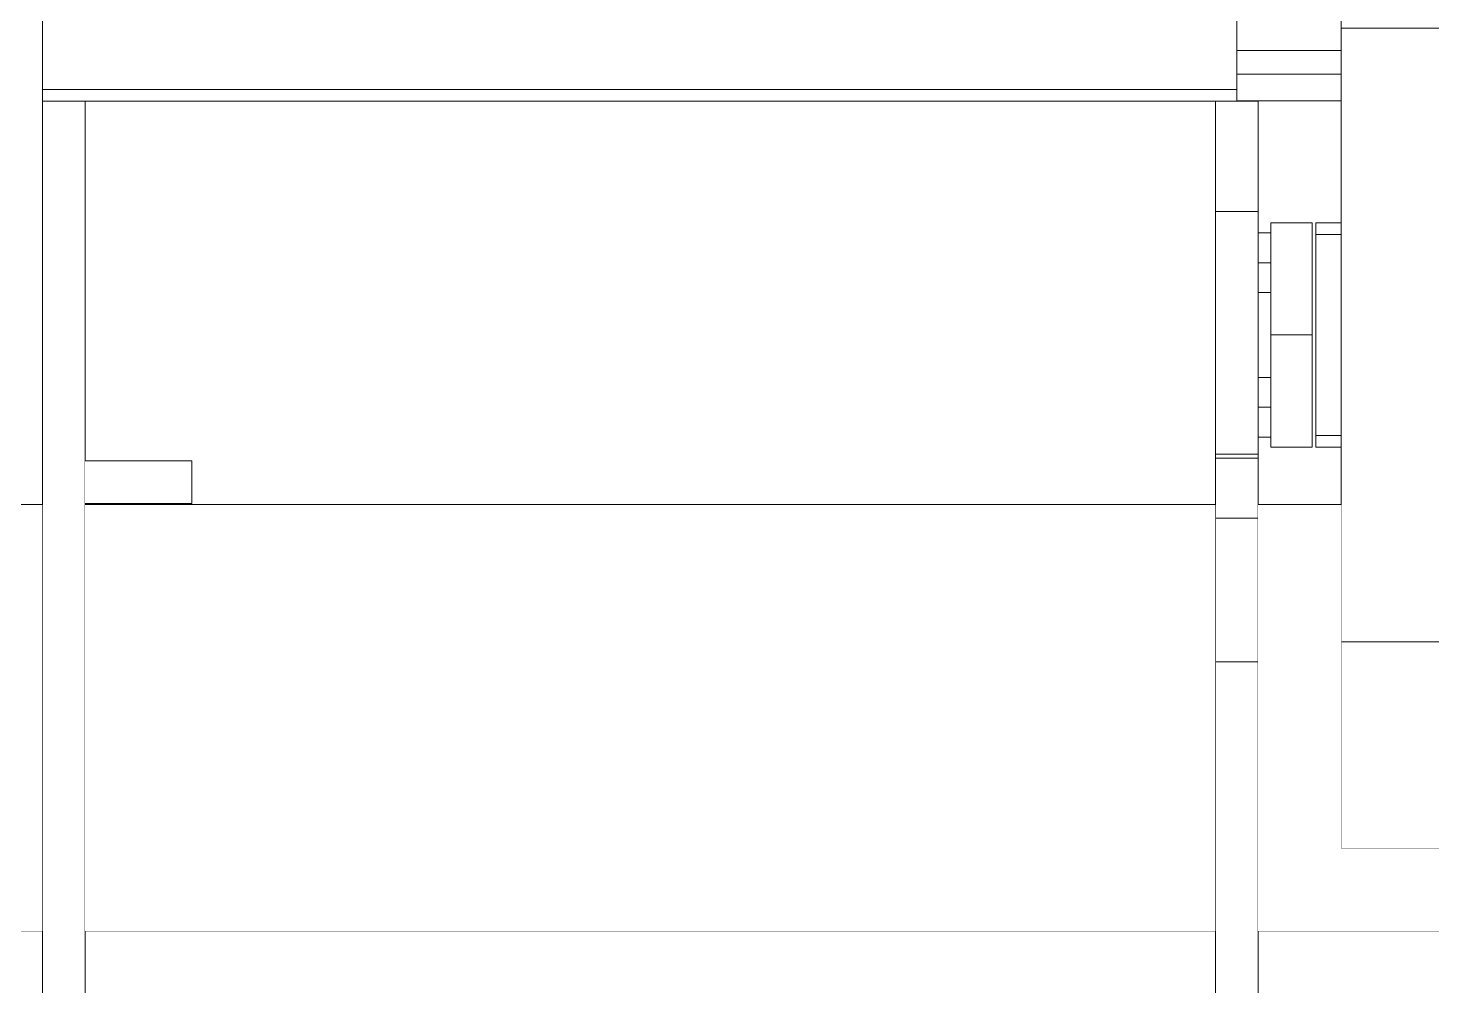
# Model space of a CAD drawing. Header units: millimetres. Extents: x -46169 to 237885, y -84465 to 18123.
# Drawn here: x 110306.4 to 110635.5, y -80728 to -80503.3 of the extents above; entities that cross this region are included whole.
import ezdxf

# ---------------------------------------------------------------- set-up
doc = ezdxf.new("R2010")
doc.units = ezdxf.units.MM
doc.header["$MEASUREMENT"] = 0
doc.linetypes.add('Wipeout_Contour', pattern=[1000, 0, -1000])
doc.layers.add('New_A-20-M_Floor_Slab', color=7, linetype='Continuous')
doc.layers.add('New_A-35-M_FFE_Fixed', color=7, linetype='Continuous')
for name, color, linetype, lineweight in [('New_A-20-M_Floor_Slab_Pen_No__87', 8, 'Continuous', 20), ('New_A-20-M_Floor_Slab_Pen_No__89', 8, 'Continuous', 20), ('New_A-35-M_FFE_Fixed_Pen_No__1', 7, 'Continuous', 13)]:
    doc.layers.add(name, color=color, linetype=linetype, lineweight=lineweight)

# ---------------------------------------------------------------- blocks, each defined once
blk = doc.blocks.new('Section Elem_4_2', base_point=(64459.15, -84332.61))
at = {"color": 254, "linetype": 'Wipeout_Contour', "lineweight": 0, "ltscale": 25429937.22512363}
blk.add_wipeout([(110238.31, -80783.86), (110303.02, -80783.86), (110303.02, -80952.86), (110238.31, -80952.86), (110238.31, -80953.11), (121390.86, -80953.11), (121390.86, -80952.86), (121326.16, -80952.86), (121326.16, -80783.86), (121390.86, -80783.86), (121390.86, -80715.11), (121319.73, -80715.11), (121319.73, -80952.36), (121284.73, -80952.36), (121284.73, -80942.36), (121309.73, -80942.36), (121309.73, -80715.11), (121044.73, -80715.11), (121044.73, -80952.36), (121009.73, -80952.36), (121009.73, -80942.36), (121034.73, -80942.36), (121034.73, -80715.11), (120494.73, -80715.11), (120494.73, -80942.36), (120520.23, -80942.36), (120520.23, -80952.36), (120459.23, -80952.36), (120459.23, -80942.36), (120484.73, -80942.36), (120484.73, -80715.11), (119944.73, -80715.11), (119944.73, -80942.36), (119969.73, -80942.36), (119969.73, -80952.36), (119909.73, -80952.36), (119909.73, -80942.36), (119934.73, -80942.36), (119934.73, -80715.11), (119394.73, -80715.11), (119394.73, -80942.36), (119420.23, -80942.36), (119420.23, -80952.36), (119359.23, -80952.36), (119359.23, -80942.36), (119384.73, -80942.36), (119384.73, -80715.11), (118844.73, -80715.11), (118844.73, -80942.36), (118869.73, -80942.36), (118869.73, -80952.36), (118809.73, -80952.36), (118809.73, -80942.36), (118834.73, -80942.36), (118834.73, -80715.11), (118294.73, -80715.11), (118294.73, -80942.36), (118320.23, -80942.36), (118320.23, -80952.36), (118259.23, -80952.36), (118259.23, -80942.36), (118284.73, -80942.36), (118284.73, -80715.11), (117744.73, -80715.11), (117744.73, -80942.36), (117769.73, -80942.36), (117769.73, -80952.36), (117709.73, -80952.36), (117709.73, -80942.36), (117734.73, -80942.36), (117734.73, -80715.11), (117194.73, -80715.11), (117194.73, -80942.36), (117220.23, -80942.36), (117220.23, -80952.36), (117159.73, -80952.36), (117159.73, -80942.36), (117184.73, -80942.36), (117184.73, -80715.11), (116644.73, -80715.11), (116644.73, -80942.36), (116670.23, -80942.36), (116670.23, -80952.36), (116609.23, -80952.36), (116609.23, -80942.36), (116634.73, -80942.36), (116634.73, -80715.11), (116094.73, -80715.11), (116094.73, -80942.36), (116119.73, -80942.36), (116119.73, -80952.36), (116059.73, -80952.36), (116059.73, -80942.36), (116084.73, -80942.36), (116084.73, -80715.11), (115544.73, -80715.11), (115544.73, -80942.36), (115570.23, -80942.36), (115570.23, -80952.36), (115509.23, -80952.36), (115509.23, -80942.36), (115534.73, -80942.36), (115534.73, -80715.11), (114994.73, -80715.11), (114994.73, -80942.36), (115019.73, -80942.36), (115019.73, -80952.36), (114959.73, -80952.36), (114959.73, -80942.36), (114984.73, -80942.36), (114984.73, -80715.11), (114444.73, -80715.11), (114444.73, -80942.36), (114470.23, -80942.36), (114470.23, -80952.36), (114409.23, -80952.36), (114409.23, -80942.36), (114434.73, -80942.36), (114434.73, -80715.11), (113894.73, -80715.11), (113894.73, -80942.36), (113919.73, -80942.36), (113919.73, -80952.36), (113859.73, -80952.36), (113859.73, -80942.36), (113884.73, -80942.36), (113884.73, -80715.11), (113344.73, -80715.11), (113344.73, -80942.36), (113370.23, -80942.36), (113370.23, -80952.36), (113309.73, -80952.36), (113309.73, -80942.36), (113334.73, -80942.36), (113334.73, -80715.11), (112794.73, -80715.11), (112794.73, -80942.36), (112820.23, -80942.36), (112820.23, -80952.36), (112759.73, -80952.36), (112759.73, -80942.36), (112784.73, -80942.36), (112784.73, -80715.11), (112244.73, -80715.11), (112244.73, -80942.36), (112270.23, -80942.36), (112270.23, -80952.36), (112209.73, -80952.36), (112209.73, -80942.36), (112234.73, -80942.36), (112234.73, -80715.11), (111694.73, -80715.11), (111694.73, -80942.36), (111720.23, -80942.36), (111720.23, -80952.36), (111659.73, -80952.36), (111659.73, -80942.36), (111684.73, -80942.36), (111684.73, -80715.11), (111144.73, -80715.11), (111144.73, -80942.36), (111170.23, -80942.36), (111170.23, -80952.36), (111109.23, -80952.36), (111109.23, -80942.36), (111134.73, -80942.36), (111134.73, -80715.11), (110594.73, -80715.11), (110594.73, -80942.36), (110619.73, -80942.36), (110619.73, -80952.36), (110584.73, -80952.36), (110584.73, -80715.11), (110319.73, -80715.11), (110319.73, -80942.36), (110344.73, -80942.36), (110344.73, -80952.36), (110309.73, -80952.36), (110309.73, -80715.11), (110238.31, -80715.11)], dxfattribs=at).dxf.layer = 'New_A-20-M_Floor_Slab'
at = {"layer": 'New_A-20-M_Floor_Slab_Pen_No__87', "linetype": 'Continuous'}
for p, q in [((110238.31, -80715.11), (110309.73, -80715.11)), ((110319.73, -80715.11), (110584.73, -80715.11)), ((110594.73, -80715.11), (111134.73, -80715.11))]:
    blk.add_line(p, q, dxfattribs=at)
blk = doc.blocks.new('Section Elem_7_2', base_point=(64459.15, -84332.61))
at = {"color": 254, "linetype": 'Wipeout_Contour', "lineweight": 0, "ltscale": 1090967.287108876}
blk.add_wipeout([(110309.73, -80282.61), (109986.44, -80282.61), (109986.44, -80445.86), (110051.14, -80445.86), (110051.14, -80614.86), (109986.44, -80614.86), (109986.44, -80615.11), (110309.73, -80615.11)], dxfattribs=at).dxf.layer = 'New_A-20-M_Floor_Slab'
at = {"color": 254, "linetype": 'Wipeout_Contour', "lineweight": 0, "ltscale": 1093430.45838673}
blk.add_wipeout([(110319.73, -80604.86), (110344.73, -80604.86), (110344.73, -80614.86), (110319.73, -80614.86), (110319.73, -80615.11), (110584.73, -80615.11), (110584.73, -80520.48), (110319.73, -80520.48)], dxfattribs=at).dxf.layer = 'New_A-20-M_Floor_Slab'
at = {"color": 254, "linetype": 'Wipeout_Contour', "lineweight": 0, "ltscale": 547341.372537}
blk.add_wipeout([(110594.73, -80585.29), (110597.73, -80585.29), (110597.73, -80565.38), (110594.73, -80565.38)], dxfattribs=at).dxf.layer = 'New_A-20-M_Floor_Slab'
at = {"color": 254, "linetype": 'Wipeout_Contour', "lineweight": 0, "ltscale": 2189444.485897732}
blk.add_wipeout([(110597.73, -80599.29), (110594.73, -80599.29), (110594.73, -80615.11), (110614.23, -80615.11), (110614.23, -80601.62), (110608.23, -80601.62), (110608.23, -80549.04), (110614.23, -80549.04), (110614.23, -80520.4), (110594.73, -80520.4), (110594.73, -80551.38), (110597.73, -80551.38), (110597.73, -80549.01), (110607.42, -80549.01), (110607.42, -80601.65), (110597.73, -80601.65)], dxfattribs=at).dxf.layer = 'New_A-20-M_Floor_Slab'
blk = doc.blocks.new('Section Elem_13_2', base_point=(64459.15, -84332.61))
at = {"color": 254, "linetype": 'Wipeout_Contour', "lineweight": 0, "ltscale": 821878.158279}
blk.add_wipeout([(110614.23, -80346.96), (110614.23, -80503.33), (110644.23, -80503.33), (111085.23, -80503.33), (111115.23, -80503.33), (111115.23, -80346.96)], dxfattribs=at).dxf.layer = 'New_A-35-M_FFE_Fixed'
at = {"color": 254, "linetype": 'Wipeout_Contour', "lineweight": 0, "ltscale": 546732.34838}
blk.add_wipeout([(110319.73, -80520.48), (110309.73, -80520.48), (110309.73, -80884.65), (110319.73, -80884.65)], dxfattribs=at).dxf.layer = 'New_A-35-M_FFE_Fixed'
at = {"color": 254, "linetype": 'Wipeout_Contour', "lineweight": 0, "ltscale": 547197.332429}
blk.add_wipeout([(110594.73, -80525.7), (110594.73, -80520.48), (110584.73, -80520.48), (110584.73, -80525.7)], dxfattribs=at).dxf.layer = 'New_A-35-M_FFE_Fixed'
at = {"color": 254, "linetype": 'Wipeout_Contour', "lineweight": 0, "ltscale": 547262.699236}
blk.add_wipeout([(110584.73, -80548.19), (110584.73, -80553.51), (110594.73, -80553.51), (110594.73, -80548.19)], dxfattribs=at).dxf.layer = 'New_A-35-M_FFE_Fixed'
at = {"color": 254, "linetype": 'Wipeout_Contour', "lineweight": 0, "ltscale": 547331.714665}
blk.add_wipeout([(110608.23, -80549.56), (110608.23, -80551.72), (110614.23, -80551.72), (110614.23, -80549.56)], dxfattribs=at).dxf.layer = 'New_A-35-M_FFE_Fixed'
at = {"color": 254, "linetype": 'Wipeout_Contour', "lineweight": 0, "ltscale": 547451.180868}
blk.add_wipeout([(110614.23, -80601.11), (110608.23, -80601.11), (110608.23, -80601.62), (110614.23, -80601.62)], dxfattribs=at).dxf.layer = 'New_A-35-M_FFE_Fixed'
at = {"color": 254, "linetype": 'Wipeout_Contour', "lineweight": 0, "ltscale": 547387.369242}
blk.add_wipeout([(110594.73, -80603.32), (110584.73, -80603.32), (110584.73, -80604.23), (110594.73, -80604.23)], dxfattribs=at).dxf.layer = 'New_A-35-M_FFE_Fixed'
at = {"color": 254, "linetype": 'Wipeout_Contour', "lineweight": 0, "ltscale": 547395.018728}
blk.add_wipeout([(110594.73, -80607.94), (110594.73, -80606.1), (110584.73, -80606.1), (110584.73, -80607.94)], dxfattribs=at).dxf.layer = 'New_A-35-M_FFE_Fixed'
at = {"color": 254, "linetype": 'Wipeout_Contour', "lineweight": 0, "ltscale": 547407.662135}
blk.add_wipeout([(110594.73, -80611.52), (110584.73, -80611.52), (110584.73, -80613.26), (110594.73, -80613.26)], dxfattribs=at).dxf.layer = 'New_A-35-M_FFE_Fixed'
at = {"color": 254, "linetype": 'Wipeout_Contour', "lineweight": 0, "ltscale": 547419.596456}
blk.add_wipeout([(110584.73, -80616.64), (110584.73, -80618.27), (110594.73, -80618.27), (110594.73, -80616.64)], dxfattribs=at).dxf.layer = 'New_A-35-M_FFE_Fixed'
at = {"color": 254, "linetype": 'Wipeout_Contour', "lineweight": 0, "ltscale": 547480.694216}
blk.add_wipeout([(110594.73, -80646.23), (110594.73, -80640.54), (110584.73, -80640.54), (110584.73, -80646.23)], dxfattribs=at).dxf.layer = 'New_A-35-M_FFE_Fixed'
at = {"color": 254, "linetype": 'Wipeout_Contour', "lineweight": 0, "ltscale": 822625.662918}
blk.add_wipeout([(110614.23, -80647.33), (110614.23, -80695.83), (111115.23, -80695.83), (111115.23, -80647.33), (111085.23, -80647.33), (110644.23, -80647.33)], dxfattribs=at).dxf.layer = 'New_A-35-M_FFE_Fixed'
at = {"color": 254, "linetype": 'Wipeout_Contour', "lineweight": 0, "ltscale": 547775.403404}
blk.add_wipeout([(110584.73, -80884.65), (110594.73, -80884.65), (110594.73, -80651.97), (110584.73, -80651.97)], dxfattribs=at).dxf.layer = 'New_A-35-M_FFE_Fixed'
at = {"layer": 'New_A-35-M_FFE_Fixed_Pen_No__1', "linetype": 'Continuous'}
for p, q in [((110309.73, -80651.97), (110309.73, -80884.65)), ((110319.73, -80651.97), (110319.73, -80884.65)), ((111115.23, -80695.83), (110614.23, -80695.83))]:
    blk.add_line(p, q, dxfattribs=at)
at = {"color": 254, "linetype": 'Wipeout_Contour', "lineweight": 0, "ltscale": 547199.174576}
blk.add_wipeout([(110589.73, -80520.4), (110589.73, -80520.48), (110594.73, -80520.48), (110594.73, -80520.4)], dxfattribs=at).dxf.layer = 'New_A-35-M_FFE_Fixed'
at = {"color": 254, "linetype": 'Wipeout_Contour', "lineweight": 0, "ltscale": 547209.280232}
blk.add_wipeout([(110594.73, -80525.7), (110584.73, -80525.7), (110584.73, -80530.63), (110594.73, -80530.63)], dxfattribs=at).dxf.layer = 'New_A-35-M_FFE_Fixed'
at = {"color": 254, "linetype": 'Wipeout_Contour', "lineweight": 0, "ltscale": 547328.56631}
blk.add_wipeout([(110614.23, -80549.04), (110608.23, -80549.04), (110608.23, -80549.56), (110614.23, -80549.56)], dxfattribs=at).dxf.layer = 'New_A-35-M_FFE_Fixed'
at = {"color": 254, "linetype": 'Wipeout_Contour', "lineweight": 0, "ltscale": 547278.534599}
blk.add_wipeout([(110594.73, -80561.63), (110594.73, -80553.51), (110584.73, -80553.51), (110584.73, -80561.63)], dxfattribs=at).dxf.layer = 'New_A-35-M_FFE_Fixed'
at = {"color": 254, "linetype": 'Wipeout_Contour', "lineweight": 0, "ltscale": 547381.044}
blk.add_wipeout([(110594.73, -80598.86), (110584.73, -80598.86), (110584.73, -80603.32), (110594.73, -80603.32)], dxfattribs=at).dxf.layer = 'New_A-35-M_FFE_Fixed'
at = {"color": 254, "linetype": 'Wipeout_Contour', "lineweight": 0, "ltscale": 547448.031248}
blk.add_wipeout([(110608.23, -80598.94), (110608.23, -80601.11), (110614.23, -80601.11), (110614.23, -80598.94)], dxfattribs=at).dxf.layer = 'New_A-35-M_FFE_Fixed'
at = {"color": 254, "linetype": 'Wipeout_Contour', "lineweight": 0, "ltscale": 547403.526388}
blk.add_wipeout([(110584.73, -80611.52), (110594.73, -80611.52), (110594.73, -80609.75), (110584.73, -80609.75)], dxfattribs=at).dxf.layer = 'New_A-35-M_FFE_Fixed'
at = {"color": 254, "linetype": 'Wipeout_Contour', "lineweight": 0, "ltscale": 547415.697217}
blk.add_wipeout([(110594.73, -80616.64), (110594.73, -80614.96), (110584.73, -80614.96), (110584.73, -80616.64)], dxfattribs=at).dxf.layer = 'New_A-35-M_FFE_Fixed'
at = {"color": 254, "linetype": 'Wipeout_Contour', "lineweight": 0, "ltscale": 547428.152988}
blk.add_wipeout([(110584.73, -80622.37), (110594.73, -80622.37), (110594.73, -80619.81), (110584.73, -80619.81)], dxfattribs=at).dxf.layer = 'New_A-35-M_FFE_Fixed'
at = {"color": 254, "linetype": 'Wipeout_Contour', "lineweight": 0, "ltscale": 547467.607343}
blk.add_wipeout([(110594.73, -80640.54), (110594.73, -80635.12), (110584.73, -80635.12), (110584.73, -80640.54)], dxfattribs=at).dxf.layer = 'New_A-35-M_FFE_Fixed'
at = {"color": 254, "linetype": 'Wipeout_Contour', "lineweight": 0, "ltscale": 547494.166309}
blk.add_wipeout([(110594.73, -80651.97), (110594.73, -80646.23), (110584.73, -80646.23), (110584.73, -80651.97)], dxfattribs=at).dxf.layer = 'New_A-35-M_FFE_Fixed'
at = {"layer": 'New_A-35-M_FFE_Fixed_Pen_No__1', "linetype": 'Continuous'}
for p, q in [((110584.73, -80646.23), (110584.73, -80640.54)), ((110594.73, -80646.23), (110594.73, -80640.54)), ((110584.73, -80651.97), (110584.73, -80646.23)), ((110594.73, -80651.97), (110594.73, -80646.23)), ((110594.73, -80651.97), (110584.73, -80651.97)), ((110584.73, -80884.65), (110584.73, -80651.97)), ((110594.73, -80884.65), (110594.73, -80651.97))]:
    blk.add_line(p, q, dxfattribs=at)
at = {"color": 254, "linetype": 'Wipeout_Contour', "lineweight": 0, "ltscale": 547220.337945}
blk.add_wipeout([(110594.73, -80535.1), (110594.73, -80530.63), (110584.73, -80530.63), (110584.73, -80535.1)], dxfattribs=at).dxf.layer = 'New_A-35-M_FFE_Fixed'
at = {"color": 254, "linetype": 'Wipeout_Contour', "lineweight": 0, "ltscale": 547389.872603}
blk.add_wipeout([(110608.23, -80551.72), (110608.23, -80598.94), (110614.23, -80598.94), (110614.23, -80551.72)], dxfattribs=at).dxf.layer = 'New_A-35-M_FFE_Fixed'
at = {"color": 254, "linetype": 'Wipeout_Contour', "lineweight": 0, "ltscale": 547299.72177}
blk.add_wipeout([(110594.73, -80571.51), (110594.73, -80561.63), (110584.73, -80561.63), (110584.73, -80571.51)], dxfattribs=at).dxf.layer = 'New_A-35-M_FFE_Fixed'
at = {"color": 254, "linetype": 'Wipeout_Contour', "lineweight": 0, "ltscale": 547366.991559}
blk.add_wipeout([(110584.73, -80598.86), (110594.73, -80598.86), (110594.73, -80591.39), (110584.73, -80591.39)], dxfattribs=at).dxf.layer = 'New_A-35-M_FFE_Fixed'
at = {"color": 254, "linetype": 'Wipeout_Contour', "lineweight": 0, "ltscale": 547390.646919}
blk.add_wipeout([(110594.73, -80604.23), (110584.73, -80604.23), (110584.73, -80606.1), (110594.73, -80606.1)], dxfattribs=at).dxf.layer = 'New_A-35-M_FFE_Fixed'
at = {"color": 254, "linetype": 'Wipeout_Contour', "lineweight": 0, "ltscale": 547399.311902}
blk.add_wipeout([(110594.73, -80607.94), (110584.73, -80607.94), (110584.73, -80609.75), (110594.73, -80609.75)], dxfattribs=at).dxf.layer = 'New_A-35-M_FFE_Fixed'
at = {"color": 254, "linetype": 'Wipeout_Contour', "lineweight": 0, "ltscale": 547411.719094}
blk.add_wipeout([(110584.73, -80614.96), (110594.73, -80614.96), (110594.73, -80613.26), (110584.73, -80613.26)], dxfattribs=at).dxf.layer = 'New_A-35-M_FFE_Fixed'
at = {"color": 254, "linetype": 'Wipeout_Contour', "lineweight": 0, "ltscale": 547423.330895}
blk.add_wipeout([(110584.73, -80619.81), (110594.73, -80619.81), (110594.73, -80618.27), (110584.73, -80618.27)], dxfattribs=at).dxf.layer = 'New_A-35-M_FFE_Fixed'
at = {"color": 254, "linetype": 'Wipeout_Contour', "lineweight": 0, "ltscale": 547455.386497}
blk.add_wipeout([(110584.73, -80635.12), (110594.73, -80635.12), (110594.73, -80630.17), (110584.73, -80630.17)], dxfattribs=at).dxf.layer = 'New_A-35-M_FFE_Fixed'
at = {"layer": 'New_A-35-M_FFE_Fixed_Pen_No__1', "linetype": 'Continuous'}
for p, q in [((110584.73, -80530.63), (110584.73, -80525.7)), ((110594.73, -80530.63), (110594.73, -80525.7)), ((110584.73, -80561.63), (110584.73, -80553.51)), ((110584.73, -80603.32), (110584.73, -80598.86)), ((110594.73, -80603.32), (110584.73, -80603.32)), ((110584.73, -80604.23), (110584.73, -80603.32)), ((110594.73, -80604.23), (110584.73, -80604.23)), ((110584.73, -80606.1), (110584.73, -80604.23)), ((110584.73, -80607.94), (110584.73, -80606.1)), ((110594.73, -80604.23), (110594.73, -80603.32)), ((110594.73, -80606.1), (110594.73, -80604.23)), ((110594.73, -80607.94), (110594.73, -80606.1)), ((110584.73, -80609.75), (110584.73, -80607.94)), ((110594.73, -80609.75), (110594.73, -80607.94)), ((110584.73, -80611.52), (110584.73, -80609.75)), ((110584.73, -80613.26), (110584.73, -80611.52)), ((110594.73, -80611.52), (110594.73, -80609.75)), ((110594.73, -80613.26), (110594.73, -80611.52)), ((110584.73, -80614.96), (110584.73, -80613.26)), ((110584.73, -80616.64), (110584.73, -80614.96)), ((110594.73, -80614.96), (110594.73, -80613.26)), ((110594.73, -80616.64), (110594.73, -80614.96)), ((110584.73, -80618.27), (110584.73, -80616.64)), ((110594.73, -80618.27), (110584.73, -80618.27)), ((110584.73, -80619.81), (110584.73, -80618.27)), ((110594.73, -80618.27), (110594.73, -80616.64)), ((110594.73, -80619.81), (110594.73, -80618.27)), ((110584.73, -80640.54), (110584.73, -80635.12)), ((110594.73, -80640.54), (110594.73, -80635.12))]:
    blk.add_line(p, q, dxfattribs=at)
at = {"color": 254, "linetype": 'Wipeout_Contour', "lineweight": 0, "ltscale": 547448.116179}
blk.add_wipeout([(110614.23, -80503.33), (110614.23, -80647.33), (110644.23, -80647.33), (110644.23, -80503.33)], dxfattribs=at).dxf.layer = 'New_A-35-M_FFE_Fixed'
at = {"color": 254, "linetype": 'Wipeout_Contour', "lineweight": 0, "ltscale": 547230.152045}
blk.add_wipeout([(110594.73, -80535.1), (110584.73, -80535.1), (110584.73, -80538.96), (110594.73, -80538.96)], dxfattribs=at).dxf.layer = 'New_A-35-M_FFE_Fixed'
at = {"color": 254, "linetype": 'Wipeout_Contour', "lineweight": 0, "ltscale": 547302.254426}
blk.add_wipeout([(110597.73, -80551.02), (110607.42, -80551.02), (110607.42, -80549.01), (110597.73, -80549.01)], dxfattribs=at).dxf.layer = 'New_A-35-M_FFE_Fixed'
at = {"color": 254, "linetype": 'Wipeout_Contour', "lineweight": 0, "ltscale": 547350.018853}
blk.add_wipeout([(110597.73, -80565.26), (110597.73, -80575.33), (110607.42, -80575.33), (110607.42, -80565.26)], dxfattribs=at).dxf.layer = 'New_A-35-M_FFE_Fixed'
at = {"color": 254, "linetype": 'Wipeout_Contour', "lineweight": 0, "ltscale": 547323.550783}
blk.add_wipeout([(110594.73, -80581.87), (110594.73, -80571.51), (110584.73, -80571.51), (110584.73, -80581.87)], dxfattribs=at).dxf.layer = 'New_A-35-M_FFE_Fixed'
at = {"color": 254, "linetype": 'Wipeout_Contour', "lineweight": 0, "ltscale": 547421.517403}
blk.add_wipeout([(110607.42, -80599.65), (110597.73, -80599.65), (110597.73, -80601.65), (110607.42, -80601.65)], dxfattribs=at).dxf.layer = 'New_A-35-M_FFE_Fixed'
at = {"color": 254, "linetype": 'Wipeout_Contour', "lineweight": 0, "ltscale": 547444.48061}
blk.add_wipeout([(110594.73, -80630.17), (110594.73, -80625.86), (110584.73, -80625.86), (110584.73, -80630.17)], dxfattribs=at).dxf.layer = 'New_A-35-M_FFE_Fixed'
at = {"layer": 'New_A-35-M_FFE_Fixed_Pen_No__1', "linetype": 'Continuous'}
for p, q in [((110584.73, -80535.1), (110584.73, -80530.63)), ((110594.73, -80535.1), (110594.73, -80530.63)), ((110607.42, -80549.01), (110597.73, -80549.01)), ((110614.23, -80549.04), (110608.23, -80549.04)), ((110584.73, -80571.51), (110584.73, -80561.63)), ((110607.42, -80601.65), (110597.73, -80601.65)), ((110614.23, -80601.62), (110608.23, -80601.62)), ((110584.73, -80635.12), (110584.73, -80630.17)), ((110594.73, -80635.12), (110594.73, -80630.17)), ((110644.23, -80647.33), (110614.23, -80647.33)), ((110614.23, -80695.83), (110614.23, -80647.33))]:
    blk.add_line(p, q, dxfattribs=at)
at = {"color": 254, "linetype": 'Wipeout_Contour', "lineweight": 0, "ltscale": 547194.640738}
blk.add_wipeout([(110589.73, -80508.61), (110614.23, -80508.61), (110614.23, -80501.63), (110589.73, -80501.63)], dxfattribs=at).dxf.layer = 'New_A-35-M_FFE_Fixed'
at = {"color": 254, "linetype": 'Wipeout_Contour', "lineweight": 0, "ltscale": 547208.467414}
blk.add_wipeout([(110589.73, -80511.45), (110614.23, -80511.45), (110614.23, -80510.54), (110589.73, -80510.54)], dxfattribs=at).dxf.layer = 'New_A-35-M_FFE_Fixed'
at = {"color": 254, "linetype": 'Wipeout_Contour', "lineweight": 0, "ltscale": 547223.288481}
blk.add_wipeout([(110589.73, -80520.4), (110614.23, -80520.4), (110614.23, -80514.18), (110589.73, -80514.18)], dxfattribs=at).dxf.layer = 'New_A-35-M_FFE_Fixed'
at = {"color": 254, "linetype": 'Wipeout_Contour', "lineweight": 0, "ltscale": 547238.408736}
blk.add_wipeout([(110584.73, -80538.96), (110584.73, -80542.11), (110594.73, -80542.11), (110594.73, -80538.96)], dxfattribs=at).dxf.layer = 'New_A-35-M_FFE_Fixed'
at = {"color": 254, "linetype": 'Wipeout_Contour', "lineweight": 0, "ltscale": 547311.331137}
blk.add_wipeout([(110597.73, -80551.02), (110597.73, -80556.72), (110607.42, -80556.72), (110607.42, -80551.02)], dxfattribs=at).dxf.layer = 'New_A-35-M_FFE_Fixed'
at = {"color": 254, "linetype": 'Wipeout_Contour', "lineweight": 0, "ltscale": 547346.973105}
blk.add_wipeout([(110584.73, -80591.39), (110594.73, -80591.39), (110594.73, -80581.87), (110584.73, -80581.87)], dxfattribs=at).dxf.layer = 'New_A-35-M_FFE_Fixed'
at = {"color": 254, "linetype": 'Wipeout_Contour', "lineweight": 0, "ltscale": 547412.437408}
blk.add_wipeout([(110607.42, -80593.94), (110597.73, -80593.94), (110597.73, -80599.65), (110607.42, -80599.65)], dxfattribs=at).dxf.layer = 'New_A-35-M_FFE_Fixed'
at = {"color": 254, "linetype": 'Wipeout_Contour', "lineweight": 0, "ltscale": 547435.290262}
blk.add_wipeout([(110584.73, -80625.86), (110594.73, -80625.86), (110594.73, -80622.37), (110584.73, -80622.37)], dxfattribs=at).dxf.layer = 'New_A-35-M_FFE_Fixed'
at = {"layer": 'New_A-35-M_FFE_Fixed_Pen_No__1', "linetype": 'Continuous'}
for p, q in [((110614.23, -80503.33), (110614.23, -80346.96)), ((110644.23, -80503.33), (110614.23, -80503.33)), ((110594.73, -80520.48), (110594.73, -80520.4)), ((110594.73, -80525.7), (110594.73, -80520.48)), ((110584.73, -80538.96), (110584.73, -80535.1)), ((110594.73, -80538.96), (110594.73, -80535.1)), ((110607.42, -80551.02), (110607.42, -80549.01)), ((110608.23, -80549.56), (110608.23, -80549.04)), ((110608.23, -80551.72), (110608.23, -80549.56)), ((110614.23, -80551.72), (110608.23, -80551.72)), ((110584.73, -80581.87), (110584.73, -80571.51)), ((110594.73, -80581.87), (110594.73, -80571.51)), ((110584.73, -80591.39), (110584.73, -80581.87)), ((110584.73, -80598.86), (110584.73, -80591.39)), ((110607.42, -80601.65), (110607.42, -80599.65)), ((110608.23, -80601.11), (110608.23, -80598.94)), ((110614.23, -80598.94), (110608.23, -80598.94)), ((110608.23, -80601.62), (110608.23, -80601.11)), ((110584.73, -80622.37), (110584.73, -80619.81)), ((110584.73, -80625.86), (110584.73, -80622.37)), ((110594.73, -80622.37), (110594.73, -80619.81)), ((110594.73, -80625.86), (110594.73, -80622.37)), ((110584.73, -80630.17), (110584.73, -80625.86)), ((110594.73, -80630.17), (110594.73, -80625.86))]:
    blk.add_line(p, q, dxfattribs=at)
at = {"color": 254, "linetype": 'Wipeout_Contour', "lineweight": 0, "ltscale": 547204.006336}
blk.add_wipeout([(110589.73, -80509.58), (110614.23, -80509.58), (110614.23, -80508.61), (110589.73, -80508.61)], dxfattribs=at).dxf.layer = 'New_A-35-M_FFE_Fixed'
at = {"color": 254, "linetype": 'Wipeout_Contour', "lineweight": 0, "ltscale": 547215.697456}
blk.add_wipeout([(110589.73, -80514.18), (110614.23, -80514.18), (110614.23, -80513.95), (110589.73, -80513.95)], dxfattribs=at).dxf.layer = 'New_A-35-M_FFE_Fixed'
at = {"color": 254, "linetype": 'Wipeout_Contour', "lineweight": 0, "ltscale": 546735.44168}
blk.add_wipeout([(110309.73, -80520.48), (110589.73, -80520.48), (110589.73, -80517.74), (110309.73, -80517.74)], dxfattribs=at).dxf.layer = 'New_A-35-M_FFE_Fixed'
at = {"color": 254, "linetype": 'Wipeout_Contour', "lineweight": 0, "ltscale": 547244.843995}
blk.add_wipeout([(110594.73, -80544.43), (110594.73, -80542.11), (110584.73, -80542.11), (110584.73, -80544.43)], dxfattribs=at).dxf.layer = 'New_A-35-M_FFE_Fixed'
at = {"color": 254, "linetype": 'Wipeout_Contour', "lineweight": 0, "ltscale": 547285.579124}
blk.add_wipeout([(110594.73, -80551.38), (110594.73, -80551.91), (110597.73, -80551.91), (110597.73, -80551.38)], dxfattribs=at).dxf.layer = 'New_A-35-M_FFE_Fixed'
at = {"color": 254, "linetype": 'Wipeout_Contour', "lineweight": 0, "ltscale": 547328.103418}
blk.add_wipeout([(110597.73, -80556.72), (110597.73, -80565.26), (110607.42, -80565.26), (110607.42, -80556.72)], dxfattribs=at).dxf.layer = 'New_A-35-M_FFE_Fixed'
at = {"color": 254, "linetype": 'Wipeout_Contour', "lineweight": 0, "ltscale": 547395.660468}
blk.add_wipeout([(110597.73, -80585.4), (110597.73, -80593.94), (110607.42, -80593.94), (110607.42, -80585.4)], dxfattribs=at).dxf.layer = 'New_A-35-M_FFE_Fixed'
at = {"color": 254, "linetype": 'Wipeout_Contour', "lineweight": 0, "ltscale": 547397.174275}
blk.add_wipeout([(110594.73, -80598.75), (110594.73, -80599.29), (110597.73, -80599.29), (110597.73, -80598.75)], dxfattribs=at).dxf.layer = 'New_A-35-M_FFE_Fixed'
at = {"layer": 'New_A-35-M_FFE_Fixed_Pen_No__1', "linetype": 'Continuous'}
for p, q in [((110309.73, -80520.48), (110309.73, -80651.97)), ((110584.73, -80520.48), (110309.73, -80520.48)), ((110319.73, -80651.97), (110319.73, -80520.48)), ((110594.73, -80520.48), (110584.73, -80520.48)), ((110584.73, -80525.7), (110584.73, -80520.48)), ((110589.73, -80520.48), (110589.73, -80520.4)), ((110614.23, -80520.4), (110589.73, -80520.4)), ((110584.73, -80542.11), (110584.73, -80538.96)), ((110594.73, -80542.11), (110594.73, -80538.96)), ((110607.42, -80556.72), (110607.42, -80551.02)), ((110607.42, -80565.26), (110607.42, -80556.72)), ((110607.42, -80599.65), (110607.42, -80593.94))]:
    blk.add_line(p, q, dxfattribs=at)
at = {"color": 254, "linetype": 'Wipeout_Contour', "lineweight": 0, "ltscale": 547213.80988}
blk.add_wipeout([(110589.73, -80513.55), (110614.23, -80513.55), (110614.23, -80512.98), (110589.73, -80512.98)], dxfattribs=at).dxf.layer = 'New_A-35-M_FFE_Fixed'
at = {"color": 254, "linetype": 'Wipeout_Contour', "lineweight": 0, "ltscale": 547249.252027}
blk.add_wipeout([(110594.73, -80545.85), (110594.73, -80544.43), (110584.73, -80544.43), (110584.73, -80545.85)], dxfattribs=at).dxf.layer = 'New_A-35-M_FFE_Fixed'
at = {"color": 254, "linetype": 'Wipeout_Contour', "lineweight": 0, "ltscale": 547287.993256}
blk.add_wipeout([(110594.73, -80551.91), (110594.73, -80553.43), (110597.73, -80553.43), (110597.73, -80551.91)], dxfattribs=at).dxf.layer = 'New_A-35-M_FFE_Fixed'
at = {"color": 254, "linetype": 'Wipeout_Contour', "lineweight": 0, "ltscale": 547304.591154}
blk.add_wipeout([(110594.73, -80561.05), (110597.73, -80561.05), (110597.73, -80558.38), (110594.73, -80558.38)], dxfattribs=at).dxf.layer = 'New_A-35-M_FFE_Fixed'
at = {"color": 254, "linetype": 'Wipeout_Contour', "lineweight": 0, "ltscale": 684147.681407}
blk.add_wipeout([(110594.73, -80565.38), (110597.73, -80565.38), (110597.73, -80565.26), (110597.73, -80564.84), (110594.73, -80564.84)], dxfattribs=at).dxf.layer = 'New_A-35-M_FFE_Fixed'
at = {"color": 254, "linetype": 'Wipeout_Contour', "lineweight": 0, "ltscale": 547373.741735}
blk.add_wipeout([(110597.73, -80575.33), (110597.73, -80585.4), (110607.42, -80585.4), (110607.42, -80575.33)], dxfattribs=at).dxf.layer = 'New_A-35-M_FFE_Fixed'
at = {"color": 254, "linetype": 'Wipeout_Contour', "lineweight": 0, "ltscale": 684231.646899}
blk.add_wipeout([(110597.73, -80592.29), (110594.73, -80592.29), (110594.73, -80594.97), (110597.73, -80594.97), (110597.73, -80593.94)], dxfattribs=at).dxf.layer = 'New_A-35-M_FFE_Fixed'
at = {"color": 254, "linetype": 'Wipeout_Contour', "lineweight": 0, "ltscale": 684243.992349}
blk.add_wipeout([(110594.73, -80597.24), (110594.73, -80598.75), (110597.73, -80598.75), (110597.73, -80597.72), (110597.73, -80597.24)], dxfattribs=at).dxf.layer = 'New_A-35-M_FFE_Fixed'
at = {"layer": 'New_A-35-M_FFE_Fixed_Pen_No__1', "linetype": 'Continuous'}
for p, q in [((110597.73, -80551.02), (110597.73, -80549.01)), ((110597.73, -80551.38), (110594.73, -80551.38)), ((110608.23, -80598.94), (110608.23, -80551.72)), ((110607.42, -80575.33), (110607.42, -80565.26)), ((110607.42, -80575.33), (110597.73, -80575.33)), ((110607.42, -80585.4), (110607.42, -80575.33)), ((110607.42, -80593.94), (110607.42, -80585.4)), ((110597.73, -80599.29), (110594.73, -80599.29)), ((110597.73, -80601.65), (110597.73, -80599.65))]:
    blk.add_line(p, q, dxfattribs=at)
at = {"color": 254, "linetype": 'Wipeout_Contour', "lineweight": 0, "ltscale": 547212.307723}
blk.add_wipeout([(110589.73, -80512.98), (110614.23, -80512.98), (110614.23, -80512.27), (110589.73, -80512.27)], dxfattribs=at).dxf.layer = 'New_A-35-M_FFE_Fixed'
at = {"color": 254, "linetype": 'Wipeout_Contour', "lineweight": 0, "ltscale": 547251.491859}
blk.add_wipeout([(110594.73, -80545.85), (110584.73, -80545.85), (110584.73, -80546.33), (110594.73, -80546.33)], dxfattribs=at).dxf.layer = 'New_A-35-M_FFE_Fixed'
at = {"color": 254, "linetype": 'Wipeout_Contour', "lineweight": 0, "ltscale": 547292.454038}
blk.add_wipeout([(110594.73, -80555.7), (110597.73, -80555.7), (110597.73, -80553.43), (110594.73, -80553.43)], dxfattribs=at).dxf.layer = 'New_A-35-M_FFE_Fixed'
at = {"color": 254, "linetype": 'Wipeout_Contour', "lineweight": 0, "ltscale": 547314.88088}
blk.add_wipeout([(110594.73, -80563.33), (110594.73, -80564.84), (110597.73, -80564.84), (110597.73, -80563.33)], dxfattribs=at).dxf.layer = 'New_A-35-M_FFE_Fixed'
at = {"color": 254, "linetype": 'Wipeout_Contour', "lineweight": 0, "ltscale": 684207.36587}
blk.add_wipeout([(110597.73, -80585.29), (110594.73, -80585.29), (110594.73, -80585.82), (110597.73, -80585.82), (110597.73, -80585.4)], dxfattribs=at).dxf.layer = 'New_A-35-M_FFE_Fixed'
at = {"color": 254, "linetype": 'Wipeout_Contour', "lineweight": 0, "ltscale": 547390.296918}
blk.add_wipeout([(110594.73, -80594.97), (110594.73, -80597.24), (110597.73, -80597.24), (110597.73, -80594.97)], dxfattribs=at).dxf.layer = 'New_A-35-M_FFE_Fixed'
at = {"layer": 'New_A-35-M_FFE_Fixed_Pen_No__1', "linetype": 'Continuous'}
for p, q in [((110584.73, -80544.43), (110584.73, -80542.11)), ((110594.73, -80544.43), (110594.73, -80542.11)), ((110597.73, -80565.38), (110594.73, -80565.38)), ((110597.73, -80575.33), (110597.73, -80565.26)), ((110597.73, -80599.65), (110597.73, -80593.94)), ((110594.73, -80603.32), (110594.73, -80598.86))]:
    blk.add_line(p, q, dxfattribs=at)
at = {"color": 254, "linetype": 'Wipeout_Contour', "lineweight": 0, "ltscale": 547210.504258}
blk.add_wipeout([(110589.73, -80512.27), (110614.23, -80512.27), (110614.23, -80511.45), (110589.73, -80511.45)], dxfattribs=at).dxf.layer = 'New_A-35-M_FFE_Fixed'
at = {"color": 254, "linetype": 'Wipeout_Contour', "lineweight": 0, "ltscale": 547254.240763}
blk.add_wipeout([(110584.73, -80546.33), (110584.73, -80548.19), (110594.73, -80548.19), (110594.73, -80546.33)], dxfattribs=at).dxf.layer = 'New_A-35-M_FFE_Fixed'
at = {"color": 254, "linetype": 'Wipeout_Contour', "lineweight": 0, "ltscale": 684123.406047}
blk.add_wipeout([(110594.73, -80555.7), (110594.73, -80558.38), (110597.73, -80558.38), (110597.73, -80556.72), (110597.73, -80555.7)], dxfattribs=at).dxf.layer = 'New_A-35-M_FFE_Fixed'
at = {"color": 254, "linetype": 'Wipeout_Contour', "lineweight": 0, "ltscale": 547310.419773}
blk.add_wipeout([(110594.73, -80563.33), (110597.73, -80563.33), (110597.73, -80561.05), (110594.73, -80561.05)], dxfattribs=at).dxf.layer = 'New_A-35-M_FFE_Fixed'
at = {"color": 254, "linetype": 'Wipeout_Contour', "lineweight": 0, "ltscale": 547367.864232}
blk.add_wipeout([(110597.73, -80585.82), (110594.73, -80585.82), (110594.73, -80587.34), (110597.73, -80587.34)], dxfattribs=at).dxf.layer = 'New_A-35-M_FFE_Fixed'
at = {"layer": 'New_A-35-M_FFE_Fixed_Pen_No__1', "linetype": 'Continuous'}
for p, q in [((110584.73, -80545.85), (110584.73, -80544.43)), ((110584.73, -80546.33), (110584.73, -80545.85)), ((110594.73, -80546.33), (110584.73, -80546.33)), ((110584.73, -80548.19), (110584.73, -80546.33)), ((110594.73, -80545.85), (110594.73, -80544.43)), ((110594.73, -80546.33), (110594.73, -80545.85)), ((110594.73, -80548.19), (110594.73, -80546.33)), ((110584.73, -80553.51), (110584.73, -80548.19)), ((110594.73, -80553.51), (110594.73, -80548.19)), ((110594.73, -80561.63), (110594.73, -80553.51)), ((110597.73, -80556.72), (110597.73, -80551.02)), ((110597.73, -80565.26), (110597.73, -80556.72)), ((110597.73, -80558.38), (110594.73, -80558.38)), ((110594.73, -80571.51), (110594.73, -80561.63)), ((110597.73, -80585.4), (110597.73, -80575.33)), ((110597.73, -80585.29), (110594.73, -80585.29))]:
    blk.add_line(p, q, dxfattribs=at)
at = {"color": 254, "linetype": 'Wipeout_Contour', "lineweight": 0, "ltscale": 547206.273905}
blk.add_wipeout([(110589.73, -80510.54), (110614.23, -80510.54), (110614.23, -80509.58), (110589.73, -80509.58)], dxfattribs=at).dxf.layer = 'New_A-35-M_FFE_Fixed'
at = {"color": 254, "linetype": 'Wipeout_Contour', "lineweight": 0, "ltscale": 547214.954157}
blk.add_wipeout([(110589.73, -80513.95), (110614.23, -80513.95), (110614.23, -80513.55), (110589.73, -80513.55)], dxfattribs=at).dxf.layer = 'New_A-35-M_FFE_Fixed'
at = {"color": 254, "linetype": 'Wipeout_Contour', "lineweight": 0, "ltscale": 547372.32624}
blk.add_wipeout([(110597.73, -80587.34), (110594.73, -80587.34), (110594.73, -80589.61), (110597.73, -80589.61)], dxfattribs=at).dxf.layer = 'New_A-35-M_FFE_Fixed'
at = {"layer": 'New_A-35-M_FFE_Fixed_Pen_No__1', "linetype": 'Continuous'}
blk.add_line((110614.23, -80647.33), (110614.23, -80503.33), dxfattribs=at)
at = {"color": 254, "linetype": 'Wipeout_Contour', "lineweight": 0, "ltscale": 1091971.078396624}
blk.add_wipeout([(110589.73, -79751.43), (110309.73, -79751.43), (110309.73, -80517.74), (110589.73, -80517.74), (110589.73, -80089.43), (110584.73, -80089.43), (110584.73, -80064.43), (110589.73, -80064.43)], dxfattribs=at).dxf.layer = 'New_A-35-M_FFE_Fixed'
at = {"color": 254, "linetype": 'Wipeout_Contour', "lineweight": 0, "ltscale": 547378.156231}
blk.add_wipeout([(110594.73, -80592.29), (110597.73, -80592.29), (110597.73, -80589.61), (110594.73, -80589.61)], dxfattribs=at).dxf.layer = 'New_A-35-M_FFE_Fixed'
at = {"layer": 'New_A-35-M_FFE_Fixed_Pen_No__1', "linetype": 'Continuous'}
for p, q in [((110309.73, -80517.74), (110309.73, -79751.43)), ((110589.73, -80508.61), (110589.73, -80501.63)), ((110614.23, -80508.61), (110589.73, -80508.61)), ((110589.73, -80509.58), (110589.73, -80508.61)), ((110589.73, -80510.54), (110589.73, -80509.58)), ((110589.73, -80511.45), (110589.73, -80510.54)), ((110589.73, -80512.27), (110589.73, -80511.45)), ((110589.73, -80512.98), (110589.73, -80512.27)), ((110589.73, -80513.55), (110589.73, -80512.98)), ((110589.73, -80513.95), (110589.73, -80513.55)), ((110589.73, -80514.18), (110589.73, -80513.95)), ((110589.73, -80520.4), (110589.73, -80514.18)), ((110614.23, -80514.18), (110589.73, -80514.18)), ((110589.73, -80517.74), (110309.73, -80517.74)), ((110309.73, -80520.48), (110309.73, -80517.74)), ((110594.73, -80591.39), (110594.73, -80581.87)), ((110597.73, -80593.94), (110597.73, -80585.4)), ((110594.73, -80598.86), (110594.73, -80591.39)), ((110597.73, -80592.29), (110594.73, -80592.29))]:
    blk.add_line(p, q, dxfattribs=at)
blk = doc.blocks.new('Section Elem_49_2', base_point=(64459.15, -84332.61))
at = {"color": 254, "linetype": 'Wipeout_Contour', "lineweight": 0, "ltscale": 546569.678336}
blk.add_wipeout([(110319.73, -80614.86), (110344.73, -80614.86), (110344.73, -80604.86), (110319.73, -80604.86)], dxfattribs=at).dxf.layer = 'New_A-35-M_FFE_Fixed'
at = {"layer": 'New_A-35-M_FFE_Fixed_Pen_No__1', "linetype": 'Continuous'}
for p, q in [((110344.73, -80604.86), (110319.73, -80604.86)), ((110344.73, -80614.86), (110344.73, -80604.86)), ((110344.73, -80614.86), (110319.73, -80614.86))]:
    blk.add_line(p, q, dxfattribs=at)
blk = doc.blocks.new('Section Elem_59_2', base_point=(64459.15, -84332.61))
at = {"color": 254, "linetype": 'Wipeout_Contour', "lineweight": 0, "ltscale": 546512.16438}
blk.add_wipeout([(110238.31, -80715.11), (110309.73, -80715.11), (110309.73, -80615.11), (110238.31, -80615.11)], dxfattribs=at).dxf.layer = 'New_A-20-M_Floor_Slab'
at = {"color": 254, "linetype": 'Wipeout_Contour', "lineweight": 0, "ltscale": 547087.7537}
blk.add_wipeout([(110319.73, -80715.11), (110584.73, -80715.11), (110584.73, -80615.11), (110319.73, -80615.11)], dxfattribs=at).dxf.layer = 'New_A-20-M_Floor_Slab'
at = {"color": 254, "linetype": 'Wipeout_Contour', "lineweight": 0, "ltscale": 1096819.788114689}
blk.add_wipeout([(110614.23, -80615.11), (110594.73, -80615.11), (110594.73, -80715.11), (111134.73, -80715.11), (111134.73, -80615.11), (111115.23, -80615.11), (111115.23, -80695.83), (110614.23, -80695.83)], dxfattribs=at).dxf.layer = 'New_A-20-M_Floor_Slab'
at = {"layer": 'New_A-20-M_Floor_Slab_Pen_No__89', "linetype": 'Continuous'}
for p, q in [((110309.73, -80615.11), (110238.31, -80615.11)), ((110584.73, -80615.11), (110319.73, -80615.11)), ((110614.23, -80615.11), (110594.73, -80615.11))]:
    blk.add_line(p, q, dxfattribs=at)

msp = doc.modelspace()

# ---------------------------------------------------------------- block references
at = {"layer": 'New_A-20-M_Floor_Slab'}
for name in ['Section Elem_7_2', 'Section Elem_4_2']:
    msp.add_blockref(name, (64459.15, -84332.61), dxfattribs=at)

# ---------------------------------------------------------------- next in the draw order: block references
at = {"layer": 'New_A-35-M_FFE_Fixed'}
msp.add_blockref('Section Elem_13_2', (64459.15, -84332.61), dxfattribs=at)

# ---------------------------------------------------------------- next in the draw order: block references
msp.add_blockref('Section Elem_49_2', (64459.15, -84332.61), dxfattribs=at)

# ---------------------------------------------------------------- next in the draw order: block references
at = {"layer": 'New_A-20-M_Floor_Slab'}
msp.add_blockref('Section Elem_59_2', (64459.15, -84332.61), dxfattribs=at)

doc.saveas('drawing.dxf')
